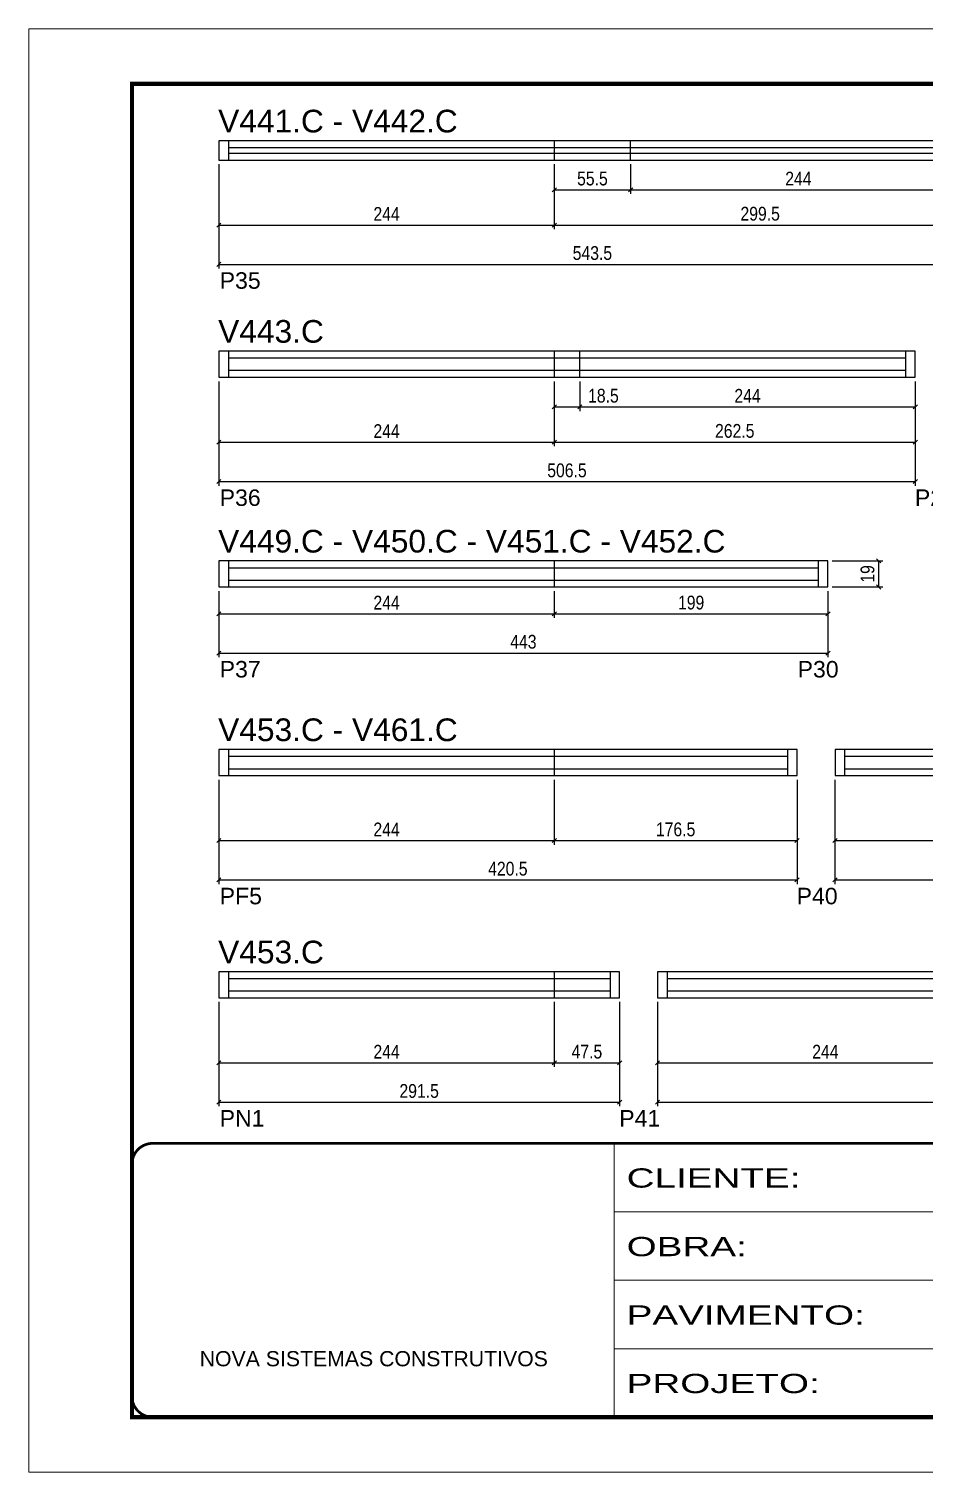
# Model space of a CAD drawing. Extents: x 1959 to 8212, y 239 to 4735.
# Drawn here: x 6727 to 7378, y 2537 to 3587 of the extents above; entities that cross this region are included whole.
import ezdxf

# ---------------------------------------------------------------- set-up
doc = ezdxf.new("R2010")
doc.units = 0
doc.linetypes.add('CONTINUO', pattern=[0])
doc.linetypes.add('DASHED', pattern=[0.75, 0.5, -0.25])
for name, color, linetype in [('5', 5, 'Continuous'), ('COTA', 241, 'Continuous'), ('NOMENCLATURA', 7, 'Continuous'), ('Painéis', 200, 'Continuous'), ('SARR_2.2x7', 40, 'Continuous'), ('SARR_EDITAR', 141, 'Continuous')]:
    doc.layers.add(name, color=color, linetype=linetype)
doc.layers.add('Folhas', color=255, linetype='Continuous', lineweight=9)
doc.layers.add('SARRAFO DE PRESSAO', color=251, linetype='DASHED', lineweight=9)
doc.styles.add('ARIAL', font='arial.ttf')
doc.styles.add('COTA TECNICA', font='techl___.ttf', dxfattribs={"height": 10})
doc.styles.add('COTA TECNICA-50', font='techl___.ttf', dxfattribs={"height": 10})
doc.styles.get("Standard").update_dxf_attribs({"font": 'arial.ttf'})
doc.styles.add('Tecnologia', font='')
doc.styles.get('Tecnologia').set_extended_font_data('Forgotten Futurist')
doc.dimstyles.new('COTA PAINEL-50', dxfattribs={"dimtxt": 10, "dimasz": 3, "dimexe": 3, "dimexo": 3, "dimgap": 3, "dimtad": 1, "dimdec": 1, "dimzin": 12, "dimdsep": 46, "dimtxsty": 'COTA TECNICA-50', "dimblk1": 'OBLIQUE', "dimblk2": 'OBLIQUE', "dimsah": 1, "dimcen": 0.9, "dimclrd": 4, "dimclre": 4, "dimclrt": 240, "dimadec": 1, "dimazin": 3, "dimtfac": 1, "dimtdec": 1, "dimtmove": 0, "dimatfit": 3, "dimfxl": 1, "dimtolj": 1, "dimtzin": 12, "dimarcsym": 0})
doc.dimstyles.new('PAINEL', dxfattribs={"dimtxt": 10, "dimasz": 3, "dimexe": 3, "dimexo": 3, "dimgap": 3, "dimtad": 1, "dimdec": 1, "dimzin": 12, "dimdsep": 46, "dimtxsty": 'COTA TECNICA', "dimblk1": 'OBLIQUE', "dimblk2": 'OBLIQUE', "dimsah": 1, "dimcen": 0.9, "dimclrd": 4, "dimclre": 4, "dimclrt": 240, "dimadec": 1, "dimazin": 3, "dimtfac": 1, "dimtdec": 1, "dimtmove": 0, "dimatfit": 3, "dimfxl": 1, "dimtolj": 1, "dimtzin": 12, "dimarcsym": 0})

# ---------------------------------------------------------------- blocks, each defined once
blk = doc.blocks.new('9999999999')
at = {"color": 30, "linetype": 'CONTINUO'}
for p, q in [((98564.6, 34230.2), (98564.6, 34429.4)), ((98564.6, 34379.6), (99584, 34379.6)), ((98564.6, 34329.8), (99488, 34329.8)), ((98564.6, 34280), (99488, 34280))]:
    blk.add_line(p, q, dxfattribs=at)
at = {"color": 30, "linetype": 'CONTINUO', "const_width": 2}
blk.add_lwpolyline([(99584, 34230.2), (99584, 34414.4, 0.414214), (99569, 34429.4), (98229, 34429.4, 0.414214), (98214, 34414.4), (98214, 34245.2, 0.414214), (98229, 34230.2), (99584, 34230.2)], format="xyb", dxfattribs=at)
at = {"layer": 'Folhas'}
blk.add_lwpolyline([(98139, 34190.2), (99624, 34190.2), (99624, 35240.2), (98139, 35240.2)], close=True, dxfattribs=at)
at = {"layer": 'Folhas', "color": 30, "const_width": 3}
blk.add_lwpolyline([(98214, 34230.2), (99584, 34230.2), (99584, 35200.2), (98214, 35200.2)], close=True, dxfattribs=at)
at = {"color": 7, "linetype": 'Continuous', "ltscale": 5, "style": 'ARIAL'}
blk.add_text('NOVA SISTEMAS CONSTRUTIVOS', height=11.059, dxfattribs=at).set_placement((98263.2, 34267.2))
at = {"layer": 'Folhas', "color": 7, "style": 'Tecnologia', "width": 1.5}
for s, p in [('CLIENTE:', (98573.7, 34397.2)), ('OBRA:', (98573.7, 34347.3)), ('PAVIMENTO:', (98573.7, 34297.5)), ('PROJETO:', (98573.7, 34247.7))]:
    blk.add_text(s, height=14, dxfattribs=at).set_placement(p)
blk = doc.blocks.new('_Oblique')
at = {"color": 0, "linetype": 'ByBlock', "lineweight": -2}
blk.add_line((-0.5, -0.5), (0.5, 0.5), dxfattribs=at)
blk = doc.blocks.new('*D272')
at = {"layer": 'COTA', "color": 4, "linetype": 'ByBlock', "lineweight": -2, "transparency": 16777216}
for p, q in [((6865.4, 3488.2), (6865.4, 3412.3)), ((7408.9, 3488.2), (7408.9, 3412.3)), ((6865.4, 3415.3), (7408.9, 3415.3))]:
    blk.add_line(p, q, dxfattribs=at)
at = {"layer": 'Defpoints', "color": 0, "linetype": 'ByBlock', "transparency": 16777216}
for p in [(6865.4, 3491.2), (7408.9, 3491.2), (7408.9, 3415.3)]:
    blk.add_point(p, dxfattribs=at)
at = {"layer": 'COTA', "color": 4, "linetype": 'ByBlock', "lineweight": -2, "transparency": 16777216, "xscale": 3, "yscale": 3, "zscale": 3, "rotation": 180}
blk.add_blockref('_Oblique', (6865.4, 3415.3), dxfattribs=at)
at = {"layer": 'COTA', "color": 4, "linetype": 'ByBlock', "lineweight": -2, "transparency": 16777216, "xscale": 3, "yscale": 3, "zscale": 3}
blk.add_blockref('_Oblique', (7408.9, 3415.3), dxfattribs=at)
at = {"layer": 'COTA', "color": 240, "linetype": 'ByBlock', "transparency": 16777216, "insert": (7137.1, 3423.5), "char_height": 10, "attachment_point": 5, "style": 'COTA TECNICA-50'}
blk.add_mtext('\\A1;543.5', dxfattribs=at)
blk = doc.blocks.new('*D273')
at = {"layer": 'COTA', "color": 4, "lineweight": -2, "transparency": 16777216}
for p, q in [((6865.4, 3488.2), (6865.4, 3440.9)), ((7109.4, 3488.2), (7109.4, 3440.9)), ((6865.4, 3443.9), (7109.4, 3443.9))]:
    blk.add_line(p, q, dxfattribs=at)
at = {"layer": 'Defpoints', "color": 0, "transparency": 16777216}
for p in [(6865.4, 3491.2), (7109.4, 3491.2), (7109.4, 3443.9)]:
    blk.add_point(p, dxfattribs=at)
at = {"layer": 'COTA', "color": 4, "lineweight": -2, "transparency": 16777216, "xscale": 3, "yscale": 3, "zscale": 3, "rotation": 180}
blk.add_blockref('_Oblique', (6865.4, 3443.9), dxfattribs=at)
at = {"layer": 'COTA', "color": 4, "lineweight": -2, "transparency": 16777216, "xscale": 3, "yscale": 3, "zscale": 3}
blk.add_blockref('_Oblique', (7109.4, 3443.9), dxfattribs=at)
at = {"layer": 'COTA', "color": 240, "transparency": 16777216, "insert": (6987.4, 3452), "char_height": 10, "attachment_point": 5, "style": 'COTA TECNICA'}
blk.add_mtext('\\A1;244', dxfattribs=at)
blk = doc.blocks.new('*D274')
at = {"layer": 'COTA', "color": 4, "lineweight": -2, "transparency": 16777216}
for p, q in [((7109.4, 3488.2), (7109.4, 3440.9)), ((7408.9, 3488.2), (7408.9, 3440.9)), ((7109.4, 3443.9), (7408.9, 3443.9))]:
    blk.add_line(p, q, dxfattribs=at)
at = {"layer": 'Defpoints', "color": 0, "transparency": 16777216}
for p in [(7109.4, 3491.2), (7408.9, 3491.2), (7408.9, 3443.9)]:
    blk.add_point(p, dxfattribs=at)
at = {"layer": 'COTA', "color": 4, "lineweight": -2, "transparency": 16777216, "xscale": 3, "yscale": 3, "zscale": 3, "rotation": 180}
blk.add_blockref('_Oblique', (7109.4, 3443.9), dxfattribs=at)
at = {"layer": 'COTA', "color": 4, "lineweight": -2, "transparency": 16777216, "xscale": 3, "yscale": 3, "zscale": 3}
blk.add_blockref('_Oblique', (7408.9, 3443.9), dxfattribs=at)
at = {"layer": 'COTA', "color": 240, "transparency": 16777216, "insert": (7259.1, 3452.1), "char_height": 10, "attachment_point": 5, "style": 'COTA TECNICA'}
blk.add_mtext('\\A1;299.5', dxfattribs=at)
blk = doc.blocks.new('*D276')
at = {"layer": 'COTA', "color": 4, "lineweight": -2, "transparency": 16777216}
for p, q in [((7109.4, 3488.2), (7109.4, 3466.6)), ((7164.9, 3488.2), (7164.9, 3466.6)), ((7109.4, 3469.6), (7164.9, 3469.6))]:
    blk.add_line(p, q, dxfattribs=at)
at = {"layer": 'Defpoints', "color": 0, "transparency": 16777216}
for p in [(7109.4, 3491.2), (7164.9, 3491.2), (7164.9, 3469.6)]:
    blk.add_point(p, dxfattribs=at)
at = {"layer": 'COTA', "color": 4, "lineweight": -2, "transparency": 16777216, "xscale": 3, "yscale": 3, "zscale": 3, "rotation": 180}
blk.add_blockref('_Oblique', (7109.4, 3469.6), dxfattribs=at)
at = {"layer": 'COTA', "color": 4, "lineweight": -2, "transparency": 16777216, "xscale": 3, "yscale": 3, "zscale": 3}
blk.add_blockref('_Oblique', (7164.9, 3469.6), dxfattribs=at)
at = {"layer": 'COTA', "color": 240, "transparency": 16777216, "insert": (7137.1, 3477.7), "char_height": 10, "attachment_point": 5, "style": 'COTA TECNICA'}
blk.add_mtext('\\A1;55.5', dxfattribs=at)
blk = doc.blocks.new('*D277')
at = {"layer": 'COTA', "color": 4, "lineweight": -2, "transparency": 16777216}
for p, q in [((7164.9, 3488.2), (7164.9, 3466.6)), ((7408.9, 3488.2), (7408.9, 3466.6)), ((7164.9, 3469.6), (7408.9, 3469.6))]:
    blk.add_line(p, q, dxfattribs=at)
at = {"layer": 'Defpoints', "color": 0, "transparency": 16777216}
for p in [(7164.9, 3491.2), (7408.9, 3491.2), (7408.9, 3469.6)]:
    blk.add_point(p, dxfattribs=at)
at = {"layer": 'COTA', "color": 4, "lineweight": -2, "transparency": 16777216, "xscale": 3, "yscale": 3, "zscale": 3, "rotation": 180}
blk.add_blockref('_Oblique', (7164.9, 3469.6), dxfattribs=at)
at = {"layer": 'COTA', "color": 4, "lineweight": -2, "transparency": 16777216, "xscale": 3, "yscale": 3, "zscale": 3}
blk.add_blockref('_Oblique', (7408.9, 3469.6), dxfattribs=at)
at = {"layer": 'COTA', "color": 240, "transparency": 16777216, "insert": (7286.9, 3477.7), "char_height": 10, "attachment_point": 5, "style": 'COTA TECNICA'}
blk.add_mtext('\\A1;244', dxfattribs=at)
blk = doc.blocks.new('*D278')
at = {"layer": 'COTA', "color": 4, "linetype": 'ByBlock', "lineweight": -2, "transparency": 16777216}
for p, q in [((6865.4, 3330.2), (6865.4, 3254.3)), ((7371.9, 3330.2), (7371.9, 3254.3)), ((6865.4, 3257.3), (7371.9, 3257.3))]:
    blk.add_line(p, q, dxfattribs=at)
at = {"layer": 'Defpoints', "color": 0, "linetype": 'ByBlock', "transparency": 16777216}
for p in [(6865.4, 3333.2), (7371.9, 3333.2), (7371.9, 3257.3)]:
    blk.add_point(p, dxfattribs=at)
at = {"layer": 'COTA', "color": 4, "linetype": 'ByBlock', "lineweight": -2, "transparency": 16777216, "xscale": 3, "yscale": 3, "zscale": 3, "rotation": 180}
blk.add_blockref('_Oblique', (6865.4, 3257.3), dxfattribs=at)
at = {"layer": 'COTA', "color": 4, "linetype": 'ByBlock', "lineweight": -2, "transparency": 16777216, "xscale": 3, "yscale": 3, "zscale": 3}
blk.add_blockref('_Oblique', (7371.9, 3257.3), dxfattribs=at)
at = {"layer": 'COTA', "color": 240, "linetype": 'ByBlock', "transparency": 16777216, "insert": (7118.6, 3265.4), "char_height": 10, "attachment_point": 5, "style": 'COTA TECNICA-50'}
blk.add_mtext('\\A1;506.5', dxfattribs=at)
blk = doc.blocks.new('*D281')
at = {"layer": 'COTA', "color": 4, "lineweight": -2, "transparency": 16777216}
for p, q in [((6865.4, 3330.2), (6865.4, 3283)), ((7109.4, 3330.2), (7109.4, 3283)), ((6865.4, 3286), (7109.4, 3286))]:
    blk.add_line(p, q, dxfattribs=at)
at = {"layer": 'Defpoints', "color": 0, "transparency": 16777216}
for p in [(6865.4, 3333.2), (7109.4, 3333.2), (7109.4, 3286)]:
    blk.add_point(p, dxfattribs=at)
at = {"layer": 'COTA', "color": 4, "lineweight": -2, "transparency": 16777216, "xscale": 3, "yscale": 3, "zscale": 3, "rotation": 180}
blk.add_blockref('_Oblique', (6865.4, 3286), dxfattribs=at)
at = {"layer": 'COTA', "color": 4, "lineweight": -2, "transparency": 16777216, "xscale": 3, "yscale": 3, "zscale": 3}
blk.add_blockref('_Oblique', (7109.4, 3286), dxfattribs=at)
at = {"layer": 'COTA', "color": 240, "transparency": 16777216, "insert": (6987.4, 3294), "char_height": 10, "attachment_point": 5, "style": 'COTA TECNICA'}
blk.add_mtext('\\A1;244', dxfattribs=at)
blk = doc.blocks.new('*D282')
at = {"layer": 'COTA', "color": 4, "lineweight": -2, "transparency": 16777216}
for p, q in [((7109.4, 3330.2), (7109.4, 3283)), ((7371.9, 3330.2), (7371.9, 3283)), ((7109.4, 3286), (7371.9, 3286))]:
    blk.add_line(p, q, dxfattribs=at)
at = {"layer": 'Defpoints', "color": 0, "transparency": 16777216}
for p in [(7109.4, 3333.2), (7371.9, 3333.2), (7371.9, 3286)]:
    blk.add_point(p, dxfattribs=at)
at = {"layer": 'COTA', "color": 4, "lineweight": -2, "transparency": 16777216, "xscale": 3, "yscale": 3, "zscale": 3, "rotation": 180}
blk.add_blockref('_Oblique', (7109.4, 3286), dxfattribs=at)
at = {"layer": 'COTA', "color": 4, "lineweight": -2, "transparency": 16777216, "xscale": 3, "yscale": 3, "zscale": 3}
blk.add_blockref('_Oblique', (7371.9, 3286), dxfattribs=at)
at = {"layer": 'COTA', "color": 240, "transparency": 16777216, "insert": (7240.6, 3294.1), "char_height": 10, "attachment_point": 5, "style": 'COTA TECNICA'}
blk.add_mtext('\\A1;262.5', dxfattribs=at)
blk = doc.blocks.new('*D279')
at = {"layer": 'COTA', "color": 4, "lineweight": -2, "transparency": 16777216}
for p, q in [((7109.4, 3330.2), (7109.4, 3308.6)), ((7127.9, 3330.2), (7127.9, 3308.6)), ((7109.4, 3311.6), (7127.9, 3311.6)), ((7127.9, 3311.6), (7159.2, 3311.6))]:
    blk.add_line(p, q, dxfattribs=at)
at = {"layer": 'Defpoints', "color": 0, "transparency": 16777216}
for p in [(7109.4, 3333.2), (7127.9, 3333.2), (7127.9, 3311.6)]:
    blk.add_point(p, dxfattribs=at)
at = {"layer": 'COTA', "color": 4, "lineweight": -2, "transparency": 16777216, "xscale": 3, "yscale": 3, "zscale": 3, "rotation": 180}
blk.add_blockref('_Oblique', (7109.4, 3311.6), dxfattribs=at)
at = {"layer": 'COTA', "color": 4, "lineweight": -2, "transparency": 16777216, "xscale": 3, "yscale": 3, "zscale": 3}
blk.add_blockref('_Oblique', (7127.9, 3311.6), dxfattribs=at)
at = {"layer": 'COTA', "color": 240, "transparency": 16777216, "insert": (7145.1, 3319.7), "char_height": 10, "attachment_point": 5, "style": 'COTA TECNICA'}
blk.add_mtext('\\A1;18.5', dxfattribs=at)
blk = doc.blocks.new('*D280')
at = {"layer": 'COTA', "color": 4, "lineweight": -2, "transparency": 16777216}
for p, q in [((7127.9, 3330.2), (7127.9, 3308.6)), ((7371.9, 3330.2), (7371.9, 3308.6)), ((7127.9, 3311.6), (7371.9, 3311.6))]:
    blk.add_line(p, q, dxfattribs=at)
at = {"layer": 'Defpoints', "color": 0, "transparency": 16777216}
for p in [(7127.9, 3333.2), (7371.9, 3333.2), (7371.9, 3311.6)]:
    blk.add_point(p, dxfattribs=at)
at = {"layer": 'COTA', "color": 4, "lineweight": -2, "transparency": 16777216, "xscale": 3, "yscale": 3, "zscale": 3, "rotation": 180}
blk.add_blockref('_Oblique', (7127.9, 3311.6), dxfattribs=at)
at = {"layer": 'COTA', "color": 4, "lineweight": -2, "transparency": 16777216, "xscale": 3, "yscale": 3, "zscale": 3}
blk.add_blockref('_Oblique', (7371.9, 3311.6), dxfattribs=at)
at = {"layer": 'COTA', "color": 240, "transparency": 16777216, "insert": (7249.9, 3319.7), "char_height": 10, "attachment_point": 5, "style": 'COTA TECNICA'}
blk.add_mtext('\\A1;244', dxfattribs=at)
blk = doc.blocks.new('*D289')
at = {"layer": 'COTA', "color": 4, "linetype": 'ByBlock', "lineweight": -2, "transparency": 16777216}
for p, q in [((6865.4, 3177.6), (6865.4, 3129.5)), ((7308.4, 3177.6), (7308.4, 3129.5)), ((6865.4, 3132.5), (7308.4, 3132.5))]:
    blk.add_line(p, q, dxfattribs=at)
at = {"layer": 'Defpoints', "color": 0, "linetype": 'ByBlock', "transparency": 16777216}
for p in [(6865.4, 3180.6), (7308.4, 3180.6), (7308.4, 3132.5)]:
    blk.add_point(p, dxfattribs=at)
at = {"layer": 'COTA', "color": 4, "linetype": 'ByBlock', "lineweight": -2, "transparency": 16777216, "xscale": 3, "yscale": 3, "zscale": 3, "rotation": 180}
blk.add_blockref('_Oblique', (6865.4, 3132.5), dxfattribs=at)
at = {"layer": 'COTA', "color": 4, "linetype": 'ByBlock', "lineweight": -2, "transparency": 16777216, "xscale": 3, "yscale": 3, "zscale": 3}
blk.add_blockref('_Oblique', (7308.4, 3132.5), dxfattribs=at)
at = {"layer": 'COTA', "color": 240, "linetype": 'ByBlock', "transparency": 16777216, "insert": (7086.9, 3140.7), "char_height": 10, "attachment_point": 5, "style": 'COTA TECNICA-50'}
blk.add_mtext('\\A1;443', dxfattribs=at)
blk = doc.blocks.new('*D290')
at = {"layer": 'COTA', "color": 4, "lineweight": -2, "transparency": 16777216}
for p, q in [((6865.4, 3177.6), (6865.4, 3158.1)), ((7109.4, 3177.6), (7109.4, 3158.1)), ((6865.4, 3161.1), (7109.4, 3161.1))]:
    blk.add_line(p, q, dxfattribs=at)
at = {"layer": 'Defpoints', "color": 0, "transparency": 16777216}
for p in [(6865.4, 3180.6), (7109.4, 3180.6), (7109.4, 3161.1)]:
    blk.add_point(p, dxfattribs=at)
at = {"layer": 'COTA', "color": 4, "lineweight": -2, "transparency": 16777216, "xscale": 3, "yscale": 3, "zscale": 3, "rotation": 180}
blk.add_blockref('_Oblique', (6865.4, 3161.1), dxfattribs=at)
at = {"layer": 'COTA', "color": 4, "lineweight": -2, "transparency": 16777216, "xscale": 3, "yscale": 3, "zscale": 3}
blk.add_blockref('_Oblique', (7109.4, 3161.1), dxfattribs=at)
at = {"layer": 'COTA', "color": 240, "transparency": 16777216, "insert": (6987.4, 3169.2), "char_height": 10, "attachment_point": 5, "style": 'COTA TECNICA'}
blk.add_mtext('\\A1;244', dxfattribs=at)
blk = doc.blocks.new('*D291')
at = {"layer": 'COTA', "color": 4, "lineweight": -2, "transparency": 16777216}
for p, q in [((7109.4, 3177.6), (7109.4, 3158.1)), ((7308.4, 3177.6), (7308.4, 3158.1)), ((7109.4, 3161.1), (7308.4, 3161.1))]:
    blk.add_line(p, q, dxfattribs=at)
at = {"layer": 'Defpoints', "color": 0, "transparency": 16777216}
for p in [(7109.4, 3180.6), (7308.4, 3180.6), (7308.4, 3161.1)]:
    blk.add_point(p, dxfattribs=at)
at = {"layer": 'COTA', "color": 4, "lineweight": -2, "transparency": 16777216, "xscale": 3, "yscale": 3, "zscale": 3, "rotation": 180}
blk.add_blockref('_Oblique', (7109.4, 3161.1), dxfattribs=at)
at = {"layer": 'COTA', "color": 4, "lineweight": -2, "transparency": 16777216, "xscale": 3, "yscale": 3, "zscale": 3}
blk.add_blockref('_Oblique', (7308.4, 3161.1), dxfattribs=at)
at = {"layer": 'COTA', "color": 240, "transparency": 16777216, "insert": (7208.9, 3169.2), "char_height": 10, "attachment_point": 5, "style": 'COTA TECNICA'}
blk.add_mtext('\\A1;199', dxfattribs=at)
blk = doc.blocks.new('*D292')
at = {"layer": 'COTA', "color": 4, "lineweight": -2, "transparency": 16777216}
for p, q in [((7311.4, 3199.6), (7348.3, 3199.6)), ((7345.3, 3180.6), (7345.3, 3199.6)), ((7311.4, 3180.6), (7348.3, 3180.6))]:
    blk.add_line(p, q, dxfattribs=at)
at = {"layer": 'Defpoints', "color": 0, "transparency": 16777216}
for p in [(7308.4, 3199.6), (7345.3, 3199.6), (7308.4, 3180.6)]:
    blk.add_point(p, dxfattribs=at)
at = {"layer": 'COTA', "color": 4, "lineweight": -2, "transparency": 16777216, "xscale": 3, "yscale": 3, "zscale": 3}
for p, rotation in [((7345.3, 3199.6), 90), ((7345.3, 3180.6), 270)]:
    blk.add_blockref('_Oblique', p, dxfattribs=dict(at, rotation=rotation))
at = {"layer": 'COTA', "color": 240, "transparency": 16777216, "insert": (7337.2, 3190.1), "char_height": 10, "attachment_point": 5, "rotation": 90, "style": 'COTA TECNICA'}
blk.add_mtext('\\A1;19', dxfattribs=at)
blk = doc.blocks.new('*D295')
at = {"layer": 'COTA', "color": 4, "linetype": 'ByBlock', "lineweight": -2, "transparency": 16777216}
for p, q in [((6865.4, 3040.4), (6865.4, 2964.5)), ((7285.9, 3040.4), (7285.9, 2964.5)), ((6865.4, 2967.5), (7285.9, 2967.5))]:
    blk.add_line(p, q, dxfattribs=at)
at = {"layer": 'Defpoints', "color": 0, "linetype": 'ByBlock', "transparency": 16777216}
for p in [(6865.4, 3043.4), (7285.9, 3043.4), (7285.9, 2967.5)]:
    blk.add_point(p, dxfattribs=at)
at = {"layer": 'COTA', "color": 4, "linetype": 'ByBlock', "lineweight": -2, "transparency": 16777216, "xscale": 3, "yscale": 3, "zscale": 3, "rotation": 180}
blk.add_blockref('_Oblique', (6865.4, 2967.5), dxfattribs=at)
at = {"layer": 'COTA', "color": 4, "linetype": 'ByBlock', "lineweight": -2, "transparency": 16777216, "xscale": 3, "yscale": 3, "zscale": 3}
blk.add_blockref('_Oblique', (7285.9, 2967.5), dxfattribs=at)
at = {"layer": 'COTA', "color": 240, "linetype": 'ByBlock', "transparency": 16777216, "insert": (7075.6, 2975.6), "char_height": 10, "attachment_point": 5, "style": 'COTA TECNICA-50'}
blk.add_mtext('\\A1;420.5', dxfattribs=at)
blk = doc.blocks.new('*D298')
at = {"layer": 'COTA', "color": 4, "lineweight": -2, "transparency": 16777216}
for p, q in [((6865.4, 3040.4), (6865.4, 2993.1)), ((7109.4, 3040.4), (7109.4, 2993.1)), ((6865.4, 2996.1), (7109.4, 2996.1))]:
    blk.add_line(p, q, dxfattribs=at)
at = {"layer": 'Defpoints', "color": 0, "transparency": 16777216}
for p in [(6865.4, 3043.4), (7109.4, 3043.4), (7109.4, 2996.1)]:
    blk.add_point(p, dxfattribs=at)
at = {"layer": 'COTA', "color": 4, "lineweight": -2, "transparency": 16777216, "xscale": 3, "yscale": 3, "zscale": 3, "rotation": 180}
blk.add_blockref('_Oblique', (6865.4, 2996.1), dxfattribs=at)
at = {"layer": 'COTA', "color": 4, "lineweight": -2, "transparency": 16777216, "xscale": 3, "yscale": 3, "zscale": 3}
blk.add_blockref('_Oblique', (7109.4, 2996.1), dxfattribs=at)
at = {"layer": 'COTA', "color": 240, "transparency": 16777216, "insert": (6987.4, 3004.2), "char_height": 10, "attachment_point": 5, "style": 'COTA TECNICA'}
blk.add_mtext('\\A1;244', dxfattribs=at)
blk = doc.blocks.new('*D299')
at = {"layer": 'COTA', "color": 4, "lineweight": -2, "transparency": 16777216}
for p, q in [((7109.4, 3040.4), (7109.4, 2993.1)), ((7285.9, 3040.4), (7285.9, 2993.1)), ((7109.4, 2996.1), (7285.9, 2996.1))]:
    blk.add_line(p, q, dxfattribs=at)
at = {"layer": 'Defpoints', "color": 0, "transparency": 16777216}
for p in [(7109.4, 3043.4), (7285.9, 3043.4), (7285.9, 2996.1)]:
    blk.add_point(p, dxfattribs=at)
at = {"layer": 'COTA', "color": 4, "lineweight": -2, "transparency": 16777216, "xscale": 3, "yscale": 3, "zscale": 3, "rotation": 180}
blk.add_blockref('_Oblique', (7109.4, 2996.1), dxfattribs=at)
at = {"layer": 'COTA', "color": 4, "lineweight": -2, "transparency": 16777216, "xscale": 3, "yscale": 3, "zscale": 3}
blk.add_blockref('_Oblique', (7285.9, 2996.1), dxfattribs=at)
at = {"layer": 'COTA', "color": 240, "transparency": 16777216, "insert": (7197.6, 3004.2), "char_height": 10, "attachment_point": 5, "style": 'COTA TECNICA'}
blk.add_mtext('\\A1;176.5', dxfattribs=at)
blk = doc.blocks.new('*D296')
at = {"layer": 'COTA', "color": 4, "linetype": 'ByBlock', "lineweight": -2, "transparency": 16777216}
for p, q in [((7313.5, 3040.4), (7313.5, 2964.5)), ((7894.5, 3040.4), (7894.5, 2964.5)), ((7313.5, 2967.5), (7894.5, 2967.5))]:
    blk.add_line(p, q, dxfattribs=at)
at = {"layer": 'Defpoints', "color": 0, "linetype": 'ByBlock', "transparency": 16777216}
for p in [(7313.5, 3043.4), (7894.5, 3043.4), (7894.5, 2967.5)]:
    blk.add_point(p, dxfattribs=at)
at = {"layer": 'COTA', "color": 4, "linetype": 'ByBlock', "lineweight": -2, "transparency": 16777216, "xscale": 3, "yscale": 3, "zscale": 3, "rotation": 180}
blk.add_blockref('_Oblique', (7313.5, 2967.5), dxfattribs=at)
at = {"layer": 'COTA', "color": 4, "linetype": 'ByBlock', "lineweight": -2, "transparency": 16777216, "xscale": 3, "yscale": 3, "zscale": 3}
blk.add_blockref('_Oblique', (7894.5, 2967.5), dxfattribs=at)
at = {"layer": 'COTA', "color": 240, "linetype": 'ByBlock', "transparency": 16777216, "insert": (7604, 2975.6), "char_height": 10, "attachment_point": 5, "style": 'COTA TECNICA-50'}
blk.add_mtext('\\A1;581', dxfattribs=at)
blk = doc.blocks.new('*D302')
at = {"layer": 'COTA', "color": 4, "lineweight": -2, "transparency": 16777216}
for p, q in [((7313.5, 3040.4), (7313.5, 2993.1)), ((7557.5, 3040.4), (7557.5, 2993.1)), ((7313.5, 2996.1), (7557.5, 2996.1))]:
    blk.add_line(p, q, dxfattribs=at)
at = {"layer": 'Defpoints', "color": 0, "transparency": 16777216}
for p in [(7313.5, 3043.4), (7557.5, 3043.4), (7557.5, 2996.1)]:
    blk.add_point(p, dxfattribs=at)
at = {"layer": 'COTA', "color": 4, "lineweight": -2, "transparency": 16777216, "xscale": 3, "yscale": 3, "zscale": 3, "rotation": 180}
blk.add_blockref('_Oblique', (7313.5, 2996.1), dxfattribs=at)
at = {"layer": 'COTA', "color": 4, "lineweight": -2, "transparency": 16777216, "xscale": 3, "yscale": 3, "zscale": 3}
blk.add_blockref('_Oblique', (7557.5, 2996.1), dxfattribs=at)
at = {"layer": 'COTA', "color": 240, "transparency": 16777216, "insert": (7435.5, 3004.2), "char_height": 10, "attachment_point": 5, "style": 'COTA TECNICA'}
blk.add_mtext('\\A1;244', dxfattribs=at)
blk = doc.blocks.new('*D324')
at = {"layer": 'COTA', "color": 4, "linetype": 'ByBlock', "lineweight": -2, "transparency": 16777216}
for p, q in [((6865.4, 2878.7), (6865.4, 2802.8)), ((7156.9, 2878.7), (7156.9, 2802.8)), ((6865.4, 2805.8), (7156.9, 2805.8))]:
    blk.add_line(p, q, dxfattribs=at)
at = {"layer": 'Defpoints', "color": 0, "linetype": 'ByBlock', "transparency": 16777216}
for p in [(6865.4, 2881.7), (7156.9, 2881.7), (7156.9, 2805.8)]:
    blk.add_point(p, dxfattribs=at)
at = {"layer": 'COTA', "color": 4, "linetype": 'ByBlock', "lineweight": -2, "transparency": 16777216, "xscale": 3, "yscale": 3, "zscale": 3, "rotation": 180}
blk.add_blockref('_Oblique', (6865.4, 2805.8), dxfattribs=at)
at = {"layer": 'COTA', "color": 4, "linetype": 'ByBlock', "lineweight": -2, "transparency": 16777216, "xscale": 3, "yscale": 3, "zscale": 3}
blk.add_blockref('_Oblique', (7156.9, 2805.8), dxfattribs=at)
at = {"layer": 'COTA', "color": 240, "linetype": 'ByBlock', "transparency": 16777216, "insert": (7011.1, 2813.9), "char_height": 10, "attachment_point": 5, "style": 'COTA TECNICA-50'}
blk.add_mtext('\\A1;291.5', dxfattribs=at)
blk = doc.blocks.new('*D327')
at = {"layer": 'COTA', "color": 4, "lineweight": -2, "transparency": 16777216}
for p, q in [((6865.4, 2878.7), (6865.4, 2831.4)), ((7109.4, 2878.7), (7109.4, 2831.4)), ((6865.4, 2834.4), (7109.4, 2834.4))]:
    blk.add_line(p, q, dxfattribs=at)
at = {"layer": 'Defpoints', "color": 0, "transparency": 16777216}
for p in [(6865.4, 2881.7), (7109.4, 2881.7), (7109.4, 2834.4)]:
    blk.add_point(p, dxfattribs=at)
at = {"layer": 'COTA', "color": 4, "lineweight": -2, "transparency": 16777216, "xscale": 3, "yscale": 3, "zscale": 3, "rotation": 180}
blk.add_blockref('_Oblique', (6865.4, 2834.4), dxfattribs=at)
at = {"layer": 'COTA', "color": 4, "lineweight": -2, "transparency": 16777216, "xscale": 3, "yscale": 3, "zscale": 3}
blk.add_blockref('_Oblique', (7109.4, 2834.4), dxfattribs=at)
at = {"layer": 'COTA', "color": 240, "transparency": 16777216, "insert": (6987.4, 2842.5), "char_height": 10, "attachment_point": 5, "style": 'COTA TECNICA'}
blk.add_mtext('\\A1;244', dxfattribs=at)
blk = doc.blocks.new('*D328')
at = {"layer": 'COTA', "color": 4, "lineweight": -2, "transparency": 16777216}
for p, q in [((7109.4, 2878.7), (7109.4, 2831.4)), ((7156.9, 2878.7), (7156.9, 2831.4)), ((7109.4, 2834.4), (7156.9, 2834.4))]:
    blk.add_line(p, q, dxfattribs=at)
at = {"layer": 'Defpoints', "color": 0, "transparency": 16777216}
for p in [(7109.4, 2881.7), (7156.9, 2881.7), (7156.9, 2834.4)]:
    blk.add_point(p, dxfattribs=at)
at = {"layer": 'COTA', "color": 4, "lineweight": -2, "transparency": 16777216, "xscale": 3, "yscale": 3, "zscale": 3, "rotation": 180}
blk.add_blockref('_Oblique', (7109.4, 2834.4), dxfattribs=at)
at = {"layer": 'COTA', "color": 4, "lineweight": -2, "transparency": 16777216, "xscale": 3, "yscale": 3, "zscale": 3}
blk.add_blockref('_Oblique', (7156.9, 2834.4), dxfattribs=at)
at = {"layer": 'COTA', "color": 240, "transparency": 16777216, "insert": (7133.1, 2842.5), "char_height": 10, "attachment_point": 5, "style": 'COTA TECNICA'}
blk.add_mtext('\\A1;47.5', dxfattribs=at)
blk = doc.blocks.new('*D325')
at = {"layer": 'COTA', "color": 4, "linetype": 'ByBlock', "lineweight": -2, "transparency": 16777216}
for p, q in [((7184.5, 2878.7), (7184.5, 2802.8)), ((7765.5, 2878.7), (7765.5, 2802.8)), ((7184.5, 2805.8), (7765.5, 2805.8))]:
    blk.add_line(p, q, dxfattribs=at)
at = {"layer": 'Defpoints', "color": 0, "linetype": 'ByBlock', "transparency": 16777216}
for p in [(7184.5, 2881.7), (7765.5, 2881.7), (7765.5, 2805.8)]:
    blk.add_point(p, dxfattribs=at)
at = {"layer": 'COTA', "color": 4, "linetype": 'ByBlock', "lineweight": -2, "transparency": 16777216, "xscale": 3, "yscale": 3, "zscale": 3, "rotation": 180}
blk.add_blockref('_Oblique', (7184.5, 2805.8), dxfattribs=at)
at = {"layer": 'COTA', "color": 4, "linetype": 'ByBlock', "lineweight": -2, "transparency": 16777216, "xscale": 3, "yscale": 3, "zscale": 3}
blk.add_blockref('_Oblique', (7765.5, 2805.8), dxfattribs=at)
at = {"layer": 'COTA', "color": 240, "linetype": 'ByBlock', "transparency": 16777216, "insert": (7475, 2813.9), "char_height": 10, "attachment_point": 5, "style": 'COTA TECNICA-50'}
blk.add_mtext('\\A1;581', dxfattribs=at)
blk = doc.blocks.new('*D329')
at = {"layer": 'COTA', "color": 4, "lineweight": -2, "transparency": 16777216}
for p, q in [((7184.5, 2878.7), (7184.5, 2831.4)), ((7428.5, 2878.7), (7428.5, 2831.4)), ((7184.5, 2834.4), (7428.5, 2834.4))]:
    blk.add_line(p, q, dxfattribs=at)
at = {"layer": 'Defpoints', "color": 0, "transparency": 16777216}
for p in [(7184.5, 2881.7), (7428.5, 2881.7), (7428.5, 2834.4)]:
    blk.add_point(p, dxfattribs=at)
at = {"layer": 'COTA', "color": 4, "lineweight": -2, "transparency": 16777216, "xscale": 3, "yscale": 3, "zscale": 3, "rotation": 180}
blk.add_blockref('_Oblique', (7184.5, 2834.4), dxfattribs=at)
at = {"layer": 'COTA', "color": 4, "lineweight": -2, "transparency": 16777216, "xscale": 3, "yscale": 3, "zscale": 3}
blk.add_blockref('_Oblique', (7428.5, 2834.4), dxfattribs=at)
at = {"layer": 'COTA', "color": 240, "transparency": 16777216, "insert": (7306.5, 2842.5), "char_height": 10, "attachment_point": 5, "style": 'COTA TECNICA'}
blk.add_mtext('\\A1;244', dxfattribs=at)

msp = doc.modelspace()

# ---------------------------------------------------------------- linework, layer by layer
at = {"layer": 'Painéis', "linetype": 'ByBlock'}
for p, q in [((6865.39, 3505.23), (6865.39, 3491.23)), ((7408.89, 3505.23), (6865.39, 3505.23)), ((7109.39, 3505.23), (7109.39, 3491.23)), ((7164.89, 3491.23), (7164.89, 3505.23)), ((6865.39, 3491.23), (7408.89, 3491.23)), ((6865.39, 3352.24), (6865.39, 3333.24)), ((7371.89, 3352.24), (6865.39, 3352.24)), ((7109.39, 3352.24), (7109.39, 3333.24)), ((7127.89, 3333.24), (7127.89, 3352.24)), ((7371.89, 3333.24), (7371.89, 3352.24)), ((6865.39, 3333.24), (7371.89, 3333.24)), ((7109.39, 3199.6), (7109.39, 3180.6)), ((6865.39, 3062.41), (6865.39, 3043.41)), ((7285.89, 3062.41), (6865.39, 3062.41)), ((7109.39, 3062.41), (7109.39, 3043.41)), ((7285.89, 3043.41), (7285.89, 3062.41)), ((7313.52, 3062.41), (7313.52, 3043.41)), ((7894.52, 3062.41), (7313.52, 3062.41)), ((6865.39, 3043.41), (7285.89, 3043.41)), ((7313.52, 3043.41), (7894.52, 3043.41)), ((6865.39, 2900.71), (6865.39, 2881.71)), ((7156.89, 2900.71), (6865.39, 2900.71)), ((7109.39, 2900.71), (7109.39, 2881.71)), ((7156.89, 2881.71), (7156.89, 2900.71)), ((7184.52, 2900.71), (7184.52, 2881.71)), ((7765.52, 2900.71), (7184.52, 2900.71)), ((6865.39, 2881.71), (7156.89, 2881.71)), ((7184.52, 2881.71), (7765.52, 2881.71))]:
    msp.add_line(p, q, dxfattribs=at)
msp.add_lwpolyline([(6865.39, 3199.6), (6865.39, 3180.6), (7308.39, 3180.6), (7308.39, 3199.6)], close=True, dxfattribs=at)
at = {"layer": 'SARR_2.2x7', "linetype": 'Continuous'}
for p, q in [((6872.39, 3505.23), (6872.39, 3491.23)), ((6872.39, 3352.24), (6872.39, 3333.24)), ((7364.89, 3352.24), (7364.89, 3333.24)), ((6872.39, 3347.24), (7109.39, 3347.24)), ((7109.39, 3347.24), (7364.89, 3347.24)), ((6872.39, 3338.24), (7109.39, 3338.24)), ((7109.39, 3338.24), (7364.89, 3338.24)), ((6872.39, 3199.6), (6872.39, 3180.6)), ((6872.39, 3194.6), (7109.39, 3194.6)), ((7109.39, 3194.6), (7301.39, 3194.6)), ((7301.39, 3199.6), (7301.39, 3180.6)), ((6872.39, 3185.6), (7109.39, 3185.6)), ((7109.39, 3185.6), (7301.39, 3185.6)), ((6872.39, 3062.41), (6872.39, 3043.41)), ((6872.39, 3057.41), (7109.39, 3057.41)), ((7109.39, 3057.41), (7278.89, 3057.41)), ((7278.89, 3062.41), (7278.89, 3043.41)), ((7320.52, 3062.41), (7320.52, 3043.41)), ((7320.52, 3057.41), (7557.52, 3057.41)), ((6872.39, 3048.41), (7109.39, 3048.41)), ((7109.39, 3048.41), (7278.89, 3048.41)), ((7320.52, 3048.41), (7557.52, 3048.41)), ((6872.39, 2900.71), (6872.39, 2881.71)), ((7149.89, 2900.71), (7149.89, 2881.71)), ((7191.52, 2900.71), (7191.52, 2881.71)), ((6872.39, 2895.71), (7109.39, 2895.71)), ((7109.39, 2895.71), (7149.89, 2895.71)), ((7191.52, 2895.71), (7428.52, 2895.71)), ((6872.39, 2886.71), (7109.39, 2886.71)), ((7109.39, 2886.71), (7149.89, 2886.71)), ((7191.52, 2886.71), (7428.52, 2886.71))]:
    msp.add_line(p, q, dxfattribs=at)
at = {"layer": 'SARR_EDITAR', "linetype": 'Continuous'}
for p, q in [((6872.39, 3500.23), (7109.39, 3500.23)), ((7109.39, 3500.23), (7401.89, 3500.23)), ((6872.39, 3496.23), (7109.39, 3496.23)), ((7109.39, 3496.23), (7401.89, 3496.23))]:
    msp.add_line(p, q, dxfattribs=at)

# ---------------------------------------------------------------- block references
at = {"layer": 'SARRAFO DE PRESSAO', "color": 6, "linetype": 'ByBlock'}
msp.add_blockref('9999999999', (-91411.71, -31653.56), dxfattribs=at)

# ---------------------------------------------------------------- texts
at = {"layer": '5', "linetype": 'Continuous'}
for s, p in [('P35', (6866.03, 3397.57)), ('P36', (6866.03, 3239.58)), ('P24', (7371.62, 3239.58)), ('P37', (6866.03, 3114.76)), ('P30', (7286.33, 3114.76)), ('PF5', (6866.03, 2949.75)), ('P40', (7285.62, 2949.75)), ('PN1', (6866.03, 2788.05)), ('P41', (7156.62, 2788.05))]:
    msp.add_text(s, height=12, rotation=359.99996, dxfattribs=at).set_placement(p)
at = {"layer": 'NOMENCLATURA', "linetype": 'Continuous'}
for s, p in [('V441.C - V442.C', (6864.92, 3511.29)), ('V443.C', (6864.92, 3358.3)), ('V449.C - V450.C - V451.C - V452.C', (6864.92, 3205.66)), ('V453.C - V461.C', (6864.92, 3068.47)), ('V453.C', (6864.92, 2906.77))]:
    msp.add_text(s, height=16.5, dxfattribs=at).set_placement(p)

# ---------------------------------------------------------------- dimensions: what is measured, and where the dimension line sits
at = {"layer": 'COTA', "color": 1, "linetype": 'ByBlock'}
for base, p1, p2, picture, middle in [((7408.89, 3415.32), (6865.39, 3491.23), (7408.89, 3491.23), '*D272', (7137.14, 3423.54)), ((7371.89, 3257.34), (6865.39, 3333.24), (7371.89, 3333.24), '*D278', (7118.64, 3265.45)), ((7308.39, 3132.52), (6865.39, 3180.6), (7308.39, 3180.6), '*D289', (7086.89, 3140.74)), ((7285.89, 2967.51), (6865.39, 3043.41), (7285.89, 3043.41), '*D295', (7075.64, 2975.62)), ((7894.52, 2967.51), (7313.52, 3043.41), (7894.52, 3043.41), '*D296', (7604.02, 2975.64)), ((7156.89, 2805.81), (6865.39, 2881.71), (7156.89, 2881.71), '*D324', (7011.14, 2813.95)), ((7765.52, 2805.81), (7184.52, 2881.71), (7765.52, 2881.71), '*D325', (7475.02, 2813.94))]:
    dim = msp.add_linear_dim(base=base, p1=p1, p2=p2, dimstyle='COTA PAINEL-50', override={"dimarcsym": 1}, dxfattribs=at)
    dim.commit()
    dim.dimension.update_dxf_attribs({"geometry": picture, "text_midpoint": middle})
at = {"layer": 'COTA'}
for base, p1, p2, picture, middle in [((7109.39, 3443.95), (6865.39, 3491.23), (7109.39, 3491.23), '*D273', (6987.39, 3452.02)), ((7164.89, 3469.58), (7109.39, 3491.23), (7164.89, 3491.23), '*D276', (7137.14, 3477.69)), ((7109.39, 3285.96), (6865.39, 3333.24), (7109.39, 3333.24), '*D281', (6987.39, 3294.03)), ((7127.89, 3311.6), (7109.39, 3333.24), (7127.89, 3333.24), '*D279', (7145.06, 3319.73)), ((7109.39, 3161.14), (6865.39, 3180.6), (7109.39, 3180.6), '*D290', (6987.39, 3169.21)), ((7109.39, 2996.13), (6865.39, 3043.41), (7109.39, 3043.41), '*D298', (6987.39, 3004.2)), ((7557.52, 2996.13), (7313.52, 3043.41), (7557.52, 3043.41), '*D302', (7435.52, 3004.2)), ((7109.39, 2834.43), (6865.39, 2881.71), (7109.39, 2881.71), '*D327', (6987.39, 2842.5)), ((7428.52, 2834.43), (7184.52, 2881.71), (7428.52, 2881.71), '*D329', (7306.52, 2842.5))]:
    dim = msp.add_linear_dim(base=base, p1=p1, p2=p2, dimstyle='PAINEL', dxfattribs=at)
    dim.commit()
    dim.dimension.update_dxf_attribs({"geometry": picture, "text_midpoint": middle})
for base, p1, p2, picture, middle in [((7408.89, 3443.95), (7109.39, 3491.23), (7408.89, 3491.23), '*D274', (7259.14, 3452.08)), ((7408.89, 3469.58), (7164.89, 3491.23), (7408.89, 3491.23), '*D277', (7286.89, 3477.66)), ((7371.89, 3285.96), (7109.39, 3333.24), (7371.89, 3333.24), '*D282', (7240.64, 3294.07)), ((7371.89, 3311.6), (7127.89, 3333.24), (7371.89, 3333.24), '*D280', (7249.89, 3319.67)), ((7308.39, 3161.14), (7109.39, 3180.6), (7308.39, 3180.6), '*D291', (7208.89, 3169.23)), ((7285.89, 2996.13), (7109.39, 3043.41), (7285.89, 3043.41), '*D299', (7197.64, 3004.24)), ((7156.89, 2834.43), (7109.39, 2881.71), (7156.89, 2881.71), '*D328', (7133.14, 2842.54))]:
    dim = msp.add_linear_dim(base=base, p1=p1, p2=p2, dimstyle='PAINEL', override={"dimtmove": 1}, dxfattribs=at)
    dim.commit()
    dim.dimension.update_dxf_attribs({"geometry": picture, "text_midpoint": middle})
dim = msp.add_linear_dim(base=(7345.28, 3199.6), p1=(7308.39, 3180.6), p2=(7308.39, 3199.6), angle=90, dimstyle='PAINEL', dxfattribs=at)
dim.commit()
dim.dimension.update_dxf_attribs({"geometry": '*D292', "text_midpoint": (7337.19, 3190.1)})

doc.saveas('drawing.dxf')
